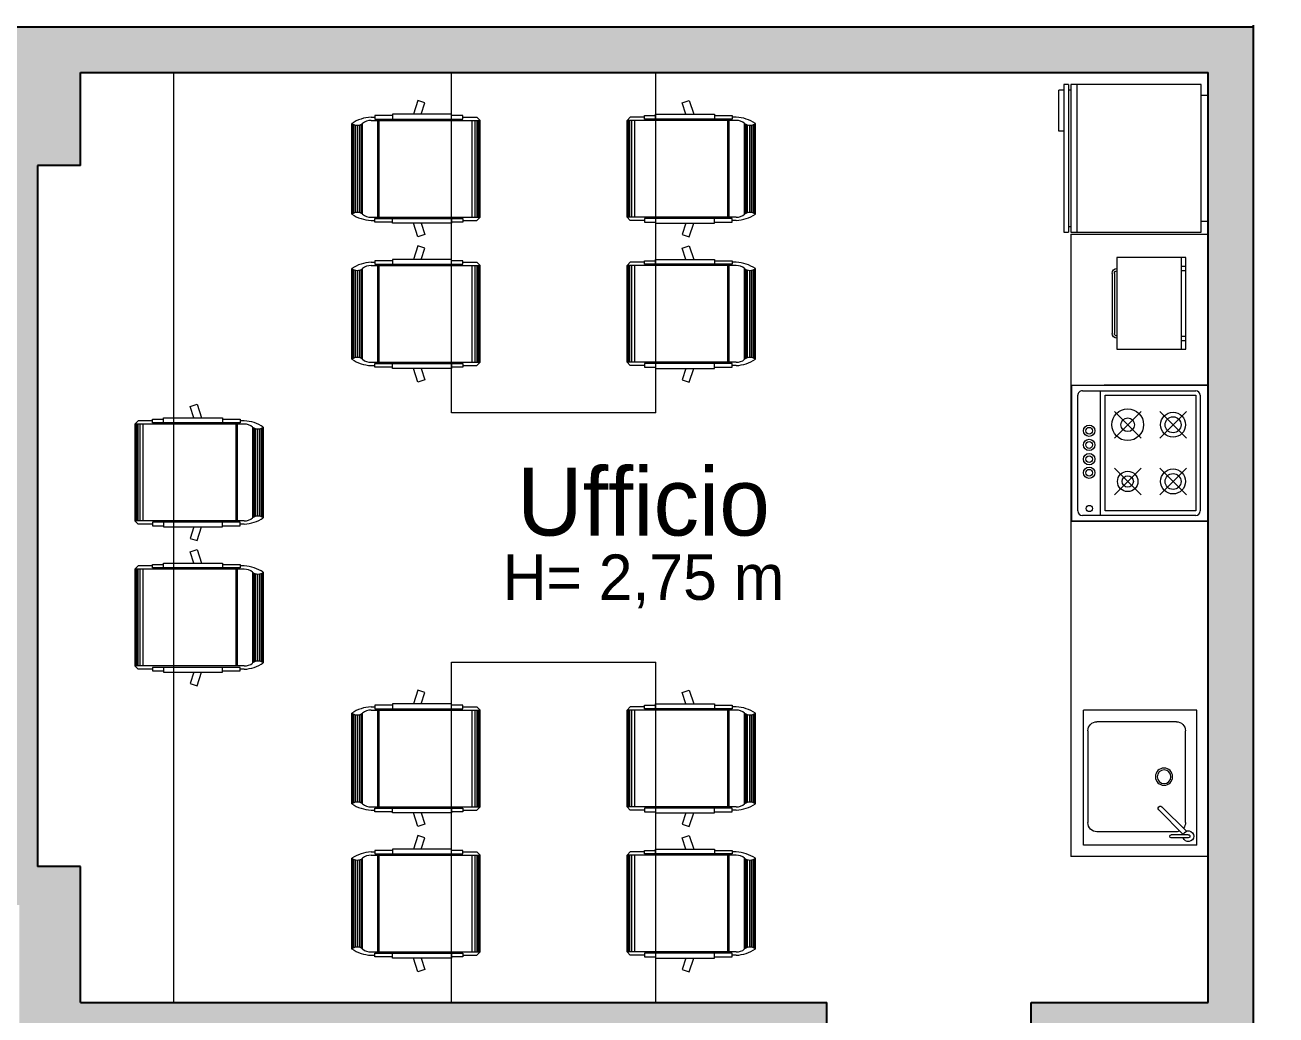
# Model space of a CAD drawing. Header units: millimetres. Extents: x 515 to 43442, y -1882 to 9936.
# Drawn here: x 33973 to 34525, y 4242 to 4678 of the extents above; entities that cross this region are included whole.
import ezdxf

# ---------------------------------------------------------------- set-up
doc = ezdxf.new("R2010")
doc.units = ezdxf.units.MM
doc.linetypes.add('35', pattern=[1.5, 0.5, -0.25, 0.5, -0.25])
doc.layers.add('ARREDI_LINEE', color=33, linetype='Continuous', lineweight=9)
doc.layers.add('CAMP sez', color=9, linetype='Continuous', lineweight=15, true_color=0xbdbdbd)
doc.layers.add('SEZ', color=170, linetype='Continuous')
doc.layers.add('Testi', color=7, linetype='Continuous')
doc.styles.add('T_ESE_q100', font='bahnschrift.ttf', dxfattribs={"height": 15})

# ---------------------------------------------------------------- blocks, each defined once
blk = doc.blocks.new('frigorifero - refrigerator - ft56aw24')
at = {"color": 0}
for p, q in [((0.325, -0.0223), (-0.325, -0.0223)), ((-0.325, -0.0223), (-0.325, -0.5972)), ((0.325, -0.5972), (0.325, -0.0223)), ((-0.325, -0.5709), (0.325, -0.5709)), ((-0.325, -0.5972), (0.325, -0.5972)), ((-0.3, -0.5972), (-0.3, -0.6081)), ((0.3, -0.6081), (0.3, -0.5972)), ((-0.325, -0.6081), (0.325, -0.6081)), ((-0.325, -0.6081), (-0.325, -0.6281)), ((-0.325, -0.6281), (0.325, -0.6281)), ((-0.3, -0.6281), (-0.3, -0.65)), ((-0.1205, -0.65), (-0.3, -0.65)), ((-0.1205, -0.6281), (-0.1205, -0.65)), ((0.325, -0.6281), (0.325, -0.6081))]:
    blk.add_line(p, q, dxfattribs=at)
blk.add_lwpolyline([(-0.2779, 0.0077), (0.2779, 0.0077), (0.2779, -0.0223), (-0.2779, -0.0223)], close=True, dxfattribs=at)
blk = doc.blocks.new('piastra - electric grill plate - ft46aw24')
at = {"color": 0}
for p, q in [((341.4096, 764.6147), (341.8141, 764.6147)), ((341.4096, 764.3106), (341.4096, 764.6147)), ((341.4798, 764.6365), (341.7439, 764.6365)), ((341.4798, 764.6262), (341.7439, 764.6262)), ((341.8141, 764.6147), (341.8141, 764.3106)), ((341.8141, 764.3297), (341.4096, 764.3297)), ((341.8141, 764.3106), (341.4096, 764.3106)), ((341.448, 764.3297), (341.448, 764.3106)), ((341.4668, 764.3297), (341.4668, 764.3106)), ((341.7569, 764.3297), (341.7569, 764.3106)), ((341.7757, 764.3297), (341.7757, 764.3106))]:
    blk.add_line(p, q, dxfattribs=at)
for centre, radius, start, end in [((341.4798, 764.6147), 0.0218, 90, 180), ((341.4798, 764.6147), 0.0114, 90, 180), ((341.7439, 764.6147), 0.0218, 0, 90), ((341.7439, 764.6147), 0.0114, 0, 90)]:
    blk.add_arc(centre, radius, start, end, dxfattribs=at)
blk = doc.blocks.new('piano cottura - cooktop - fy54aw24')
at = {"color": 0, "linetype": 'Continuous'}
for p, q in [((26985.239, 11933.7571), (26984.639, 11933.7571)), ((26984.639, 11933.1571), (26985.0969, 11933.1571)), ((26985.239, 11933.1571), (26985.0969, 11933.1571))]:
    blk.add_line(p, q, dxfattribs=at)
at = {"color": 0}
for p, q in [((26984.639, 11933.7571), (26985.239, 11933.7571)), ((26984.639, 11933.1571), (26984.639, 11933.7571)), ((26985.239, 11933.7571), (26985.239, 11933.1571)), ((26984.6733, 11933.2021), (26984.6733, 11933.7121)), ((26984.6933, 11933.7321), (26985.1933, 11933.7321)), ((26984.6933, 11933.7121), (26985.0933, 11933.7121)), ((26984.6933, 11933.2021), (26984.6933, 11933.7121)), ((26985.0933, 11933.7121), (26985.0933, 11933.2021)), ((26985.1133, 11933.7321), (26985.1133, 11933.1821)), ((26985.2133, 11933.7121), (26985.2133, 11933.2021)), ((26984.7346, 11933.6409), (26984.7933, 11933.5821)), ((26984.8521, 11933.6409), (26984.7933, 11933.5821)), ((26984.9346, 11933.6409), (26984.9933, 11933.5821)), ((26985.0521, 11933.6409), (26984.9933, 11933.5821)), ((26984.7346, 11933.5233), (26984.7933, 11933.5821)), ((26984.8521, 11933.5233), (26984.7933, 11933.5821)), ((26984.9346, 11933.5233), (26984.9933, 11933.5821)), ((26985.0521, 11933.5233), (26984.9933, 11933.5821)), ((26984.7346, 11933.3909), (26984.7933, 11933.3321)), ((26984.8521, 11933.3909), (26984.7933, 11933.3321)), ((26984.9346, 11933.3909), (26984.9933, 11933.3321)), ((26985.0521, 11933.3909), (26984.9933, 11933.3321)), ((26984.7346, 11933.2733), (26984.7933, 11933.3321)), ((26984.8521, 11933.2733), (26984.7933, 11933.3321)), ((26984.9346, 11933.2733), (26984.9933, 11933.3321)), ((26985.0521, 11933.2733), (26984.9933, 11933.3321)), ((26985.0933, 11933.2021), (26984.6933, 11933.2021)), ((26985.239, 11933.1571), (26984.639, 11933.1571)), ((26985.1933, 11933.1821), (26984.6933, 11933.1821))]:
    blk.add_line(p, q, dxfattribs=at)
for centre, radius in [((26985.1629, 11933.7012), 0.0138), ((26984.7933, 11933.5821), 0.055), ((26984.9933, 11933.5821), 0.045), ((26984.7933, 11933.5821), 0.035), ((26984.9933, 11933.5821), 0.025), ((26985.1633, 11933.5437), 0.025), ((26985.1633, 11933.5437), 0.015), ((26985.1633, 11933.4837), 0.025), ((26985.1633, 11933.4837), 0.015), ((26985.1633, 11933.4211), 0.025), ((26985.1633, 11933.4211), 0.015), ((26984.7933, 11933.3321), 0.055), ((26984.7933, 11933.3321), 0.035), ((26984.9933, 11933.3321), 0.07), ((26984.9933, 11933.3321), 0.03), ((26985.1633, 11933.3585), 0.025), ((26985.1633, 11933.3585), 0.015)]:
    blk.add_circle(centre, radius, dxfattribs=at)
for centre, start, end in [((26984.6933, 11933.7121), 90, 180), ((26985.1933, 11933.7121), 0, 90), ((26984.6933, 11933.2021), 180, 270), ((26985.1933, 11933.2021), 270, 0)]:
    blk.add_arc(centre, 0.02, start, end, dxfattribs=at)
blk = doc.blocks.new('lavello - sink - gy67aw24')
at = {"color": 0, "linetype": 'Continuous'}
for p, q in [((344.0419, 764.7627), (343.4463, 764.7627)), ((344.0419, 764.2627), (344.0419, 764.7627))]:
    blk.add_line(p, q, dxfattribs=at)
at = {"color": 0}
for p, q in [((343.4463, 764.2627), (343.4463, 764.7627)), ((343.5376, 764.7427), (343.9426, 764.7427)), ((343.4976, 764.3527), (343.4976, 764.7027)), ((343.9826, 764.3527), (343.9826, 764.7027)), ((343.9801, 764.3084), (343.8723, 764.4166)), ((343.9943, 764.3225), (343.8864, 764.4307)), ((343.9956, 764.3001), (343.9957, 764.3751)), ((344.0096, 764.3001), (344.0097, 764.3751)), ((343.9426, 764.3127), (343.5376, 764.3127)), ((343.9956, 764.324), (343.994, 764.3224)), ((344.0419, 764.2627), (343.4463, 764.2627))]:
    blk.add_line(p, q, dxfattribs=at)
for radius in [0.0378, 0.0304]:
    blk.add_circle((343.7401, 764.4071), radius, dxfattribs=at)
for centre, radius, start, end in [((343.5376, 764.7027), 0.04, 90, 180), ((343.9426, 764.7027), 0.04, 0, 90), ((343.8794, 764.4236), 0.01, 44.9252, 224.9252), ((343.5376, 764.3527), 0.04, 180, 270), ((343.9426, 764.3527), 0.04, 337.4459, 0), ((344.0027, 764.3751), 0.007, 359.9252, 179.9252), ((343.9426, 764.3527), 0.04, 270, 308.2072), ((344.0026, 764.3001), 0.0239, 106.9291, 72.9213), ((344.0026, 764.3001), 0.007, 179.9252, 359.9252)]:
    blk.add_arc(centre, radius, start, end, dxfattribs=at)

msp = doc.modelspace()

# ---------------------------------------------------------------- hatches: boundary and pattern name
at = {"layer": 'CAMP sez'}
h = msp.add_hatch(color=256, dxfattribs=at)
h.dxf.hatch_style = 1
h.paths.add_polyline_path([(35363.94, 1722.36), (35343.94, 1722.36), (35343.94, 1592.8), (35120.71, 1441.08), (35131.95, 1424.54), (35363.94, 1582.21)], flags=17)
h.paths.add_polyline_path([(35099.7, 1402.62), (35088.36, 1419.3), (34693.94, 1220.75), (34693.94, 1198.36)], flags=17)
h.paths.add_polyline_path([(34693.94, 1271.36), (34579.94, 1271.36), (34579.94, 1244.36), (34584.94, 1244.36), (34584.94, 1225.36), (34579.94, 1225.36), (34579.94, 1198.36), (34693.94, 1198.36)], flags=17)
h.paths.add_polyline_path([(34693.94, 2843.36), (34579.94, 2843.36), (34579.94, 2816.36), (34584.94, 2816.36), (34584.94, 2797.36), (34579.94, 2797.36), (34579.94, 2770.36), (34693.94, 2770.36)], flags=17)
h.paths.add_polyline_path([(34693.94, 2319.36), (34579.94, 2319.36), (34579.94, 2292.36), (34584.94, 2292.36), (34584.94, 2273.36), (34579.94, 2273.36), (34579.94, 2246.36), (34693.94, 2246.36)], flags=17)
h.paths.add_polyline_path([(34693.94, 1795.36), (34579.94, 1795.36), (34579.94, 1768.36), (34584.94, 1768.36), (34584.94, 1749.36), (34579.94, 1749.36), (34579.94, 1722.36), (34693.94, 1722.36)], flags=17)
h.paths.add_polyline_path([(35363.94, 1895.86), (35343.94, 1895.86), (35343.94, 1742.36), (34693.94, 1742.36), (34693.94, 1722.36), (35363.94, 1722.36)], flags=17)
h.paths.add_polyline_path([(35363.94, 2419.86), (35343.94, 2419.86), (35343.94, 2145.86), (35363.94, 2145.86)], flags=17)
h.paths.add_polyline_path([(35363.94, 3851.36), (35343.94, 3851.36), (35343.94, 3607.86), (35363.94, 3607.86)], flags=17)
h.paths.add_polyline_path([(35363.94, 3357.86), (35343.94, 3357.86), (35343.94, 3193.86), (35363.94, 3193.86)], flags=17)
h.paths.add_polyline_path([(35363.94, 2943.86), (35343.94, 2943.86), (35343.94, 2669.86), (35363.94, 2669.86)], flags=17)
h.paths.add_polyline_path([(34083.94, 3674.36), (33464.94, 3674.36), (33464.94, 3663.36), (33915.94, 3663.36), (33915.94, 3463.36), (33825.94, 3463.36), (33825.94, 3460.36), (33910.94, 3460.36), (33910.94, 3454.36), (33825.94, 3454.36), (33825.94, 3451.36), (33915.94, 3451.36), (33915.94, 3309.36), (33825.94, 3309.36), (33825.94, 3304.86), (33915.94, 3304.86), (33915.94, 3298.86), (33825.94, 3298.86), (33825.94, 3294.36), (33925.94, 3294.36), (33925.94, 3357.36), (34018.94, 3357.36), (34018.94, 3367.36), (33925.94, 3367.36), (33925.94, 3515.36), (33928.94, 3515.36), (33928.94, 3526.36), (33925.94, 3526.36), (33925.94, 3663.36), (34072.94, 3663.36), (34072.94, 3526.36), (34003.94, 3526.36), (34003.94, 3515.36), (34072.94, 3515.36), (34072.94, 3506.36), (34078.94, 3506.36), (34078.94, 3511.36), (34083.94, 3511.36)], flags=17)
h.paths.add_polyline_path([(33735.94, 3463.36), (33710.94, 3463.36), (33710.94, 3663.36), (33695.94, 3663.36), (33695.93, 3414.06), (33710.96, 3414.21), (33698.92, 3414.64), (33710.94, 3414.14), (33710.94, 3451.36), (33735.94, 3451.36)], flags=16)
h.paths.add_polyline_path([(33715.44, 4657.36), (33695.44, 4657.36), (33695.44, 4259.36), (33715.44, 4259.36)], flags=17)
h.paths.add_polyline_path([(33735.44, 4259.36), (33675.44, 4259.36), (33675.44, 4239.36), (33735.44, 4239.36)], flags=17)
h.paths.add_polyline_path([(33585.44, 4259.36), (33472.94, 4259.36), (33472.94, 4239.36), (33585.44, 4239.36)], flags=17)
h.paths.add_polyline_path([(33852.94, 4259.36), (33825.44, 4259.36), (33825.44, 4239.36), (33852.94, 4239.36)], flags=17)
h.paths.add_polyline_path([(33254.94, 682.36), (32919.94, 682.36), (32919.94, 647.36), (33219.94, 647.36), (33219.94, 489.5), (33254.94, 489.5), (33254.94, 557.36), (33257.94, 557.36), (33257.94, 567.36), (33254.94, 567.36)])
h.paths.add_polyline_path([(34693.94, 3367.36), (34579.94, 3367.36), (34579.94, 3340.36), (34584.94, 3340.36), (34584.94, 3321.36), (34579.94, 3321.36), (34579.94, 3294.36), (34693.94, 3294.36)], flags=17)
h.paths.add_polyline_path([(34112.94, 3669.36), (34107.94, 3669.36), (34107.94, 3674.36), (34083.94, 3674.36), (34083.94, 3660.36), (34112.94, 3660.36)], flags=17)
h.paths.add_polyline_path([(37935.29, 3374.55), (37903.86, 3353.19), (37921.85, 3326.72), (37953.28, 3348.08)], flags=17)
h.paths.add_polyline_path([(37700.2, 3176.08), (37682.21, 3202.54), (37621.83, 3161.51), (37639.82, 3135.04)], flags=17)
h.paths.add_polyline_path([(37158.94, 2839.36), (37095.94, 2839.36), (37095.94, 2759.36), (37161.28, 2803.76)], flags=17)
h.paths.add_polyline_path([(36635.94, 2839.36), (36572.94, 2839.36), (36572.94, 2767.36), (36635.94, 2767.36)], flags=17)
h.paths.add_polyline_path([(36609.54, 2469.88), (36577.28, 2447.96), (36596.4, 2419.84), (36628.65, 2441.76)], flags=17)
h.paths.add_polyline_path([(36106.38, 2086.8), (36087.26, 2114.92), (36055.01, 2093), (36074.12, 2064.88)], flags=17)
h.paths.add_polyline_path([(35591.94, 1793.36), (35528.94, 1793.36), (35528.94, 1694.36), (35591.94, 1732.36)], flags=17)
h.paths.add_polyline_path([(35131.95, 1424.54), (35112.84, 1452.66), (35080.58, 1430.74), (35099.7, 1402.62)], flags=17)
h.paths.add_polyline_path([(34106.94, 1209.36), (34083.94, 1209.36), (34083.94, 1198.36), (34106.94, 1198.36)], flags=17)
h.paths.add_polyline_path([(34083.94, 1271.36), (34018.94, 1271.36), (34018.94, 1244.36), (34023.94, 1244.36), (34023.94, 1225.36), (34018.94, 1225.36), (34018.94, 1198.36), (34083.94, 1198.36), (34083.94, 1209.36)], flags=17)
h.paths.add_polyline_path([(34018.94, 1211.36), (33521.94, 1211.36), (33521.94, 1198.36), (34018.94, 1198.36)], flags=17)
h.paths.add_polyline_path([(33521.94, 1225.36), (33516.94, 1225.36), (33516.94, 1244.36), (33521.94, 1244.36), (33521.94, 1271.36), (33464.94, 1271.36), (33464.94, 1198.36), (33521.94, 1198.36)], flags=17)
h.paths.add_polyline_path([(33516.94, 1768.36), (33521.94, 1768.36), (33521.94, 1795.36), (33464.94, 1795.36), (33464.94, 1722.36), (33521.94, 1722.36), (33521.94, 1749.36), (33516.94, 1749.36)], flags=17)
h.paths.add_polyline_path([(34083.94, 1795.36), (34018.94, 1795.36), (34018.94, 1768.36), (34023.94, 1768.36), (34023.94, 1749.36), (34018.94, 1749.36), (34018.94, 1722.36), (34083.94, 1722.36)], flags=17)
edge = h.paths.add_edge_path(flags=17)
edge.add_arc((34083.94, 2282.86), 218, 270, 282.4589, ccw=False)
edge.add_line((34083.94, 2064.86), (34083.94, 2047.86))
edge.add_arc((34083.94, 2282.86), 235, 270, 282.4589)
edge.add_line((34134.64, 2053.39), (34130.97, 2069.99))
edge = h.paths.add_edge_path(flags=17)
edge.add_line((34083.94, 2321.36), (33999.83, 2321.36))
edge.add_arc((34083.94, 2282.86), 92.5, 155.4041, 204.5959)
edge.add_line((33999.83, 2244.36), (34083.94, 2244.36))
edge.add_line((34083.94, 2244.36), (34083.94, 2321.36))
h.paths.add_polyline_path([(33516.94, 2292.36), (33521.94, 2292.36), (33521.94, 2319.36), (33464.94, 2319.36), (33464.94, 2246.36), (33521.94, 2246.36), (33521.94, 2273.36), (33516.94, 2273.36)], flags=17)
edge = h.paths.add_edge_path(flags=17)
edge.add_arc((34083.94, 2282.86), 235, 77.5411, 90)
edge.add_line((34083.94, 2517.86), (34083.94, 2500.86))
edge.add_arc((34083.94, 2282.86), 218, 77.5411, 90, ccw=False)
edge.add_line((34130.97, 2495.72), (34134.64, 2512.32))
h.paths.add_polyline_path([(34083.94, 2843.36), (34018.94, 2843.36), (34018.94, 2816.36), (34023.94, 2816.36), (34023.94, 2797.36), (34018.94, 2797.36), (34018.94, 2770.36), (34083.94, 2770.36)], flags=17)
h.paths.add_polyline_path([(33521.94, 2843.36), (33464.94, 2843.36), (33464.94, 2770.36), (33521.94, 2770.36), (33521.94, 2797.36), (33516.94, 2797.36), (33516.94, 2816.36), (33521.94, 2816.36)], flags=17)
h.paths.add_polyline_path([(33521.94, 3367.36), (33464.94, 3367.36), (33464.94, 3294.36), (33521.94, 3294.36), (33521.94, 3321.36), (33516.94, 3321.36), (33516.94, 3340.36), (33521.94, 3340.36)], flags=16)
h.paths.add_polyline_path([(34083.94, 3367.36), (34018.94, 3367.36), (34018.94, 3357.36), (34018.94, 3294.36), (34083.94, 3294.36)], flags=16)
h.paths.add_polyline_path([(33997.94, 4307.36), (33978.94, 4307.36), (33978.94, 4328.36), (33957.94, 4307.36), (33967.94, 4307.36), (33852.94, 4307.36), (33852.94, 3908.36), (33971.94, 3908.36), (33971.94, 3815.36), (34024.94, 3815.36), (34024.94, 3826.36), (33998.94, 3826.36), (33998.94, 3924.36), (33867.94, 3924.36), (33867.94, 4290.36), (33970.94, 4290.36), (33970.94, 4236.36), (34326.94, 4236.36), (34326.94, 4247.36), (33997.94, 4247.36)], flags=17)
h.paths.add_polyline_path([(35591.94, 2839.36), (35528.94, 2839.36), (35528.94, 2767.36), (35591.94, 2767.36)], flags=17)
h.paths.add_polyline_path([(33477.94, 1198.36), (33477.94, 1173.36), (33491.94, 1173.36), (33491.94, 1198.36)], flags=17)
h.paths.add_polyline_path([(34083.94, 3367.36), (34083.94, 3426.36), (34078.94, 3426.36), (34078.94, 3431.36), (34072.94, 3431.36), (34072.94, 3367.36)], flags=16)
h.paths.add_polyline_path([(33997.94, 4657.36), (34494.94, 4657.36), (34494.94, 4247.36), (34416.94, 4247.36), (34416.94, 4236.36), (34494.94, 4236.36), (34494.94, 3869.36), (34472.94, 3869.36), (34472.94, 3826.36), (34106.94, 3826.36), (34106.94, 3815.36), (34472.94, 3815.36), (34472.94, 3787.36), (34483.94, 3787.36), (34483.94, 3815.36), (34796.94, 3815.36), (34796.94, 3674.36), (34483.94, 3674.36), (34483.94, 3701.36), (34472.94, 3701.36), (34472.94, 3674.36), (34237.94, 3674.36), (34237.94, 3669.36), (34232.94, 3669.36), (34232.94, 3660.36), (34816.94, 3660.36), (34816.94, 3757.36), (35125.94, 3757.36), (35125.94, 3851.36), (35549.94, 3851.36), (35549.94, 3832.36), (35576.94, 3832.36), (35576.94, 3851.36), (36593.94, 3851.36), (36593.94, 3832.36), (36620.94, 3832.36), (36620.94, 3851.36), (37638.94, 3851.36), (37638.94, 3832.36), (37689.94, 3832.36), (37689.94, 3918.36), (37681.94, 3918.36), (37681.94, 4228.36), (37689.94, 4228.36), (37689.94, 4279.36), (37917.94, 4279.36), (37917.94, 4222.36), (38120.92, 3864.36), (37945.94, 3864.36), (37945.94, 3918.36), (37917.94, 3918.36), (37917.94, 3848.36), (37970.92, 3755.39), (37980.47, 3760.84), (37930.6, 3848.36), (38129.99, 3848.36), (38275.19, 3592.26), (38131.99, 3494.94), (38024.04, 3684.38), (38014.49, 3678.93), (38135.78, 3466.07), (38559.24, 3753.87), (38597.13, 3697.4), (38622.04, 3714.12), (38529.88, 3851.46), (38926.01, 4124.3), (38862.23, 3501.55), (38795.24, 3456.02), (38784.65, 3471.8), (34083.94, 277), (34083.94, 623.36), (33491.94, 623.36), (33491.94, 711.36), (33459.94, 711.36), (33459.94, 599.36), (33464.94, 599.36), (33464.94, 567.36), (33459.94, 567.36), (33347.94, 567.36), (33347.94, 557.36), (33350.94, 557.36), (33350.94, 489.5), (33360.94, 489.5), (33360.94, 563.36), (33459.94, 563.36), (33459.94, 517.36), (33522.94, 517.36), (33522.94, 597.36), (34020.94, 597.36), (34020.94, 549.36), (34058.94, 549.36), (34058.94, 299.36), (33921.73, 299.36), (33921.73, 260.36), (34058.94, 260.36), (34058.94, 212.41), (33921.73, 118.63), (33921.73, 76.24), (34090.94, 191.88), (34090.94, 239.44), (38779.34, 3425.87), (38789.93, 3410.1), (38895.33, 3481.73), (38961.93, 4185.47), (38488.45, 3859.35), (38543.84, 3776.82), (38299.28, 3610.6), (37947.94, 4230.27), (37947.94, 4309.36), (37651.94, 4309.36), (37651.94, 3881.36), (35085.94, 3881.36), (35085.94, 3777.36), (34816.94, 3777.36), (34816.94, 3835.36), (34514.94, 3835.36), (34514.94, 4677.36), (33426.94, 4677.36), (33426.94, 3840.36), (33219.94, 3840.36), (33219.94, 3294.36), (33254.94, 3294.36), (33254.94, 3815.36), (33477.94, 3815.36), (33477.94, 3908.36), (33497.94, 3908.36), (33497.94, 3913.36), (33446.94, 3913.36), (33446.94, 4239.36), (33472.94, 4239.36), (33472.94, 4276.36), (33496.94, 4276.36), (33496.94, 4289.36), (33472.94, 4289.36), (33472.94, 4307.36), (33446.94, 4307.36), (33446.94, 4616.36), (33472.94, 4616.36), (33472.94, 4657.36), (33957.94, 4657.36), (33957.94, 4307.36), (33978.94, 4328.36), (33978.94, 4616.36), (33997.94, 4616.36)])

# ---------------------------------------------------------------- linework, layer by layer
at = {"layer": 'ARREDI_LINEE'}
for p, q in [((34038.94, 4657.36), (34038.94, 4247.36)), ((34161.44, 4507.36), (34161.44, 4657.36)), ((34251.44, 4507.36), (34251.44, 4657.36)), ((34146.65, 4645.01), (34144.7, 4639.01)), ((34149.74, 4644.01), (34146.65, 4645.01)), ((34148.12, 4639.01), (34149.74, 4644.01)), ((34263.14, 4644.01), (34266.24, 4645.01)), ((34264.76, 4639.01), (34263.14, 4644.01)), ((34266.24, 4645.01), (34268.19, 4639.01)), ((34125.96, 4637.73), (34127.71, 4637.73)), ((34135.49, 4638.43), (34127.71, 4638.43)), ((34127.71, 4638.43), (34127.71, 4636.89)), ((34135.49, 4639.01), (34135.49, 4636.89)), ((34161.5, 4639.01), (34135.49, 4639.01)), ((34161.5, 4636.89), (34161.5, 4639.01)), ((34166.42, 4638.43), (34161.5, 4638.43)), ((34166.42, 4636.89), (34166.42, 4638.43)), ((34166.42, 4637.73), (34172.62, 4637.73)), ((34174.08, 4636.27), (34172.62, 4637.73)), ((34238.8, 4636.27), (34240.26, 4637.73)), ((34246.47, 4637.73), (34240.26, 4637.73)), ((34246.47, 4636.89), (34246.47, 4638.43)), ((34246.47, 4638.43), (34251.38, 4638.43)), ((34251.38, 4636.89), (34251.38, 4639.01)), ((34251.38, 4639.01), (34277.4, 4639.01)), ((34277.4, 4639.01), (34277.4, 4636.89)), ((34277.4, 4638.43), (34285.17, 4638.43)), ((34285.17, 4638.43), (34285.17, 4636.89)), ((34286.93, 4637.73), (34285.17, 4637.73)), ((34117.51, 4594.95), (34117.51, 4634.98)), ((34117.66, 4595.06), (34117.66, 4634.87)), ((34117.8, 4595.15), (34117.8, 4634.77)), ((34118.03, 4595.29), (34118.03, 4634.64)), ((34118.44, 4595.48), (34118.44, 4634.44)), ((34119.17, 4595.69), (34119.17, 4634.24)), ((34120, 4595.76), (34120, 4634.17)), ((34120.95, 4595.61), (34120.95, 4634.32)), ((34121.57, 4595.38), (34121.57, 4634.55)), ((34121.89, 4595.21), (34121.89, 4634.72)), ((34122.12, 4595.05), (34122.12, 4634.87)), ((34122.26, 4594.95), (34122.26, 4634.98)), ((34125.99, 4636.27), (34174.08, 4636.27)), ((34127.71, 4636.89), (34166.42, 4636.89)), ((34128.98, 4593.66), (34128.98, 4636.27)), ((34129.29, 4593.66), (34129.29, 4636.27)), ((34129.5, 4593.66), (34129.5, 4636.27)), ((34129.59, 4593.66), (34129.59, 4636.27)), ((34170.6, 4593.66), (34170.6, 4636.27)), ((34171.94, 4593.66), (34171.94, 4636.27)), ((34172.79, 4593.66), (34172.79, 4636.27)), ((34173.37, 4593.66), (34173.37, 4636.27)), ((34173.72, 4593.66), (34173.72, 4636.27)), ((34173.94, 4593.66), (34173.94, 4636.27)), ((34174.08, 4593.66), (34174.08, 4636.27)), ((34238.8, 4593.66), (34238.8, 4636.27)), ((34286.89, 4636.27), (34238.8, 4636.27)), ((34238.95, 4593.66), (34238.95, 4636.27)), ((34239.17, 4593.66), (34239.17, 4636.27)), ((34239.51, 4593.66), (34239.51, 4636.27)), ((34240.09, 4593.66), (34240.09, 4636.27)), ((34240.94, 4593.66), (34240.94, 4636.27)), ((34242.29, 4593.66), (34242.29, 4636.27)), ((34285.17, 4636.89), (34246.47, 4636.89)), ((34283.3, 4593.66), (34283.3, 4636.27)), ((34283.38, 4593.66), (34283.38, 4636.27)), ((34283.59, 4593.66), (34283.59, 4636.27)), ((34283.9, 4593.66), (34283.9, 4636.27)), ((34290.62, 4594.95), (34290.62, 4634.98)), ((34290.76, 4595.05), (34290.76, 4634.87)), ((34291, 4595.21), (34291, 4634.72)), ((34291.31, 4595.38), (34291.31, 4634.55)), ((34291.93, 4595.61), (34291.93, 4634.32)), ((34292.88, 4595.76), (34292.88, 4634.17)), ((34293.71, 4595.69), (34293.71, 4634.24)), ((34294.44, 4595.48), (34294.44, 4634.44)), ((34294.85, 4595.29), (34294.85, 4634.64)), ((34295.09, 4595.15), (34295.09, 4634.77)), ((34295.23, 4595.06), (34295.23, 4634.87)), ((34295.38, 4594.95), (34295.38, 4634.98)), ((34125.99, 4593.66), (34174.08, 4593.66)), ((34174.08, 4593.66), (34172.62, 4592.2)), ((34286.89, 4593.66), (34238.8, 4593.66)), ((34238.8, 4593.66), (34240.26, 4592.2)), ((34125.96, 4592.2), (34127.71, 4592.2)), ((34127.71, 4591.49), (34127.71, 4593.04)), ((34127.71, 4593.04), (34166.42, 4593.04)), ((34135.49, 4591.49), (34127.71, 4591.49)), ((34135.49, 4590.92), (34135.49, 4593.04)), ((34161.5, 4590.92), (34135.49, 4590.92)), ((34146.65, 4584.91), (34144.7, 4590.92)), ((34148.12, 4590.92), (34149.74, 4585.92)), ((34161.5, 4593.04), (34161.5, 4590.92)), ((34166.42, 4591.49), (34161.5, 4591.49)), ((34166.42, 4593.04), (34166.42, 4591.49)), ((34166.42, 4592.2), (34172.62, 4592.2)), ((34246.47, 4592.2), (34240.26, 4592.2)), ((34285.17, 4593.04), (34246.47, 4593.04)), ((34246.47, 4593.04), (34246.47, 4591.49)), ((34246.47, 4591.49), (34251.38, 4591.49)), ((34251.38, 4593.04), (34251.38, 4590.92)), ((34251.38, 4590.92), (34277.4, 4590.92)), ((34264.76, 4590.92), (34263.14, 4585.92)), ((34266.24, 4584.91), (34268.19, 4590.92)), ((34277.4, 4590.92), (34277.4, 4593.04)), ((34277.4, 4591.49), (34285.17, 4591.49)), ((34285.17, 4591.49), (34285.17, 4593.04)), ((34286.93, 4592.2), (34285.17, 4592.2)), ((34149.74, 4585.92), (34146.65, 4584.91)), ((34263.14, 4585.92), (34266.24, 4584.91)), ((34434.45, 4586.07), (34494.97, 4586.07)), ((34434.45, 4586.07), (34434.45, 4311.72)), ((34494.97, 4586.07), (34494.97, 4311.72)), ((34146.65, 4581.02), (34144.7, 4575.01)), ((34149.74, 4580.01), (34146.65, 4581.02)), ((34148.12, 4575.01), (34149.74, 4580.01)), ((34263.14, 4580.01), (34266.24, 4581.02)), ((34264.76, 4575.01), (34263.14, 4580.01)), ((34266.24, 4581.02), (34268.19, 4575.01)), ((34125.96, 4573.73), (34127.71, 4573.73)), ((34125.99, 4572.27), (34174.08, 4572.27)), ((34135.49, 4574.44), (34127.71, 4574.44)), ((34127.71, 4574.44), (34127.71, 4572.89)), ((34127.71, 4572.89), (34166.42, 4572.89)), ((34128.98, 4529.66), (34128.98, 4572.27)), ((34129.29, 4529.66), (34129.29, 4572.27)), ((34129.5, 4529.66), (34129.5, 4572.27)), ((34129.59, 4529.66), (34129.59, 4572.27)), ((34135.49, 4575.01), (34135.49, 4572.89)), ((34161.5, 4575.01), (34135.49, 4575.01)), ((34161.5, 4572.89), (34161.5, 4575.01)), ((34166.42, 4574.44), (34161.5, 4574.44)), ((34166.42, 4572.89), (34166.42, 4574.44)), ((34166.42, 4573.73), (34172.62, 4573.73)), ((34170.6, 4529.66), (34170.6, 4572.27)), ((34171.94, 4529.66), (34171.94, 4572.27)), ((34174.08, 4572.27), (34172.62, 4573.73)), ((34172.79, 4529.66), (34172.79, 4572.27)), ((34173.37, 4529.66), (34173.37, 4572.27)), ((34173.72, 4529.66), (34173.72, 4572.27)), ((34173.94, 4529.66), (34173.94, 4572.27)), ((34174.08, 4529.66), (34174.08, 4572.27)), ((34238.8, 4572.27), (34240.26, 4573.73)), ((34238.8, 4529.66), (34238.8, 4572.27)), ((34286.89, 4572.27), (34238.8, 4572.27)), ((34238.95, 4529.66), (34238.95, 4572.27)), ((34239.17, 4529.66), (34239.17, 4572.27)), ((34239.51, 4529.66), (34239.51, 4572.27)), ((34240.09, 4529.66), (34240.09, 4572.27)), ((34246.47, 4573.73), (34240.26, 4573.73)), ((34240.94, 4529.66), (34240.94, 4572.27)), ((34242.29, 4529.66), (34242.29, 4572.27)), ((34246.47, 4572.89), (34246.47, 4574.44)), ((34246.47, 4574.44), (34251.38, 4574.44)), ((34285.17, 4572.89), (34246.47, 4572.89)), ((34251.38, 4572.89), (34251.38, 4575.01)), ((34251.38, 4575.01), (34277.4, 4575.01)), ((34277.4, 4575.01), (34277.4, 4572.89)), ((34277.4, 4574.44), (34285.17, 4574.44)), ((34283.3, 4529.66), (34283.3, 4572.27)), ((34283.38, 4529.66), (34283.38, 4572.27)), ((34283.59, 4529.66), (34283.59, 4572.27)), ((34283.9, 4529.66), (34283.9, 4572.27)), ((34285.17, 4574.44), (34285.17, 4572.89)), ((34286.93, 4573.73), (34285.17, 4573.73)), ((34117.51, 4530.95), (34117.51, 4570.98)), ((34117.66, 4531.06), (34117.66, 4570.87)), ((34117.8, 4531.16), (34117.8, 4570.78)), ((34118.03, 4531.29), (34118.03, 4570.64)), ((34118.44, 4531.49), (34118.44, 4570.45)), ((34119.17, 4531.7), (34119.17, 4570.24)), ((34120, 4531.76), (34120, 4570.17)), ((34120.95, 4531.61), (34120.95, 4570.32)), ((34121.57, 4531.38), (34121.57, 4570.56)), ((34121.89, 4531.21), (34121.89, 4570.72)), ((34122.12, 4531.06), (34122.12, 4570.88)), ((34122.26, 4530.95), (34122.26, 4570.98)), ((34290.62, 4530.95), (34290.62, 4570.98)), ((34290.76, 4531.06), (34290.76, 4570.88)), ((34291, 4531.21), (34291, 4570.72)), ((34291.31, 4531.38), (34291.31, 4570.56)), ((34291.93, 4531.61), (34291.93, 4570.32)), ((34292.88, 4531.76), (34292.88, 4570.17)), ((34293.71, 4531.7), (34293.71, 4570.24)), ((34294.44, 4531.49), (34294.44, 4570.45)), ((34294.85, 4531.29), (34294.85, 4570.64)), ((34295.09, 4531.16), (34295.09, 4570.78)), ((34295.23, 4531.06), (34295.23, 4570.87)), ((34295.38, 4530.95), (34295.38, 4570.98)), ((34125.96, 4528.2), (34127.71, 4528.2)), ((34125.99, 4529.66), (34174.08, 4529.66)), ((34127.71, 4527.5), (34127.71, 4529.04)), ((34127.71, 4529.04), (34166.42, 4529.04)), ((34135.49, 4527.5), (34127.71, 4527.5)), ((34135.49, 4526.92), (34135.49, 4529.04)), ((34161.5, 4529.04), (34161.5, 4526.92)), ((34166.42, 4527.5), (34161.5, 4527.5)), ((34166.42, 4529.04), (34166.42, 4527.5)), ((34166.42, 4528.2), (34172.62, 4528.2)), ((34174.08, 4529.66), (34172.62, 4528.2)), ((34286.89, 4529.66), (34238.8, 4529.66)), ((34238.8, 4529.66), (34240.26, 4528.2)), ((34246.47, 4528.2), (34240.26, 4528.2)), ((34285.17, 4529.04), (34246.47, 4529.04)), ((34246.47, 4529.04), (34246.47, 4527.5)), ((34246.47, 4527.5), (34251.38, 4527.5)), ((34251.38, 4529.04), (34251.38, 4526.92)), ((34277.4, 4526.92), (34277.4, 4529.04)), ((34277.4, 4527.5), (34285.17, 4527.5)), ((34285.17, 4527.5), (34285.17, 4529.04)), ((34286.93, 4528.2), (34285.17, 4528.2)), ((34161.5, 4526.92), (34135.49, 4526.92)), ((34146.65, 4520.92), (34144.7, 4526.92)), ((34149.74, 4521.92), (34146.65, 4520.92)), ((34148.12, 4526.92), (34149.74, 4521.92)), ((34251.38, 4526.92), (34277.4, 4526.92)), ((34264.76, 4526.92), (34263.14, 4521.92)), ((34263.14, 4521.92), (34266.24, 4520.92)), ((34266.24, 4520.92), (34268.19, 4526.92)), ((34046.25, 4510.11), (34049.35, 4511.12)), ((34049.35, 4511.12), (34051.3, 4505.11)), ((34047.88, 4505.11), (34046.25, 4510.11)), ((34251.44, 4507.36), (34161.44, 4507.36)), ((34021.91, 4502.37), (34023.38, 4503.83)), ((34021.91, 4502.37), (34021.91, 4459.76)), ((34070, 4502.37), (34021.91, 4502.37)), ((34022.06, 4502.37), (34022.06, 4459.76)), ((34022.28, 4502.37), (34022.28, 4459.76)), ((34022.62, 4502.37), (34022.62, 4459.76)), ((34023.2, 4502.37), (34023.2, 4459.76)), ((34029.58, 4503.83), (34023.38, 4503.83)), ((34024.05, 4502.37), (34024.05, 4459.76)), ((34025.4, 4502.37), (34025.4, 4459.76)), ((34029.58, 4502.99), (34029.58, 4504.54)), ((34029.58, 4504.54), (34034.49, 4504.54)), ((34068.29, 4502.99), (34029.58, 4502.99)), ((34034.49, 4502.99), (34034.49, 4505.11)), ((34034.49, 4505.11), (34060.51, 4505.11)), ((34060.51, 4505.11), (34060.51, 4502.99)), ((34060.51, 4504.54), (34068.29, 4504.54)), ((34066.41, 4502.37), (34066.41, 4459.76)), ((34066.49, 4502.37), (34066.49, 4459.76)), ((34066.7, 4502.37), (34066.7, 4459.76)), ((34067.01, 4502.37), (34067.01, 4459.76)), ((34068.29, 4504.54), (34068.29, 4502.99)), ((34070.04, 4503.83), (34068.29, 4503.83)), ((34073.73, 4501.08), (34073.73, 4461.05)), ((34073.87, 4500.98), (34073.87, 4461.16)), ((34074.11, 4500.82), (34074.11, 4461.31)), ((34074.42, 4500.65), (34074.42, 4461.48)), ((34075.05, 4500.42), (34075.05, 4461.71)), ((34075.99, 4500.27), (34075.99, 4461.86)), ((34076.83, 4500.34), (34076.83, 4461.79)), ((34077.55, 4500.55), (34077.55, 4461.58)), ((34077.96, 4500.74), (34077.96, 4461.39)), ((34078.2, 4500.88), (34078.2, 4461.26)), ((34078.34, 4500.97), (34078.34, 4461.16)), ((34078.49, 4501.08), (34078.49, 4461.05)), ((34070, 4459.76), (34021.91, 4459.76)), ((34021.91, 4459.76), (34023.38, 4458.3)), ((34029.58, 4458.3), (34023.38, 4458.3)), ((34068.29, 4459.14), (34029.58, 4459.14)), ((34029.58, 4459.14), (34029.58, 4457.59)), ((34029.58, 4457.59), (34034.49, 4457.59)), ((34034.49, 4459.14), (34034.49, 4457.02)), ((34034.49, 4457.02), (34060.51, 4457.02)), ((34047.88, 4457.02), (34046.25, 4452.02)), ((34049.35, 4451.02), (34051.3, 4457.02)), ((34060.51, 4457.02), (34060.51, 4459.14)), ((34060.51, 4457.59), (34068.29, 4457.59)), ((34068.29, 4457.59), (34068.29, 4459.14)), ((34070.04, 4458.3), (34068.29, 4458.3)), ((34046.25, 4452.02), (34049.35, 4451.02)), ((34046.25, 4446.11), (34049.35, 4447.12)), ((34047.88, 4441.11), (34046.25, 4446.11)), ((34049.35, 4447.12), (34051.3, 4441.11)), ((34021.91, 4438.37), (34023.38, 4439.84)), ((34029.58, 4439.84), (34023.38, 4439.84)), ((34029.58, 4439), (34029.58, 4440.54)), ((34029.58, 4440.54), (34034.49, 4440.54)), ((34068.29, 4439), (34029.58, 4439)), ((34034.49, 4439), (34034.49, 4441.11)), ((34034.49, 4441.11), (34060.51, 4441.11)), ((34060.51, 4441.11), (34060.51, 4439)), ((34060.51, 4440.54), (34068.29, 4440.54)), ((34068.29, 4440.54), (34068.29, 4439)), ((34070.04, 4439.84), (34068.29, 4439.84)), ((34021.91, 4438.37), (34021.91, 4395.77)), ((34070, 4438.37), (34021.91, 4438.37)), ((34022.06, 4438.37), (34022.06, 4395.77)), ((34022.28, 4438.37), (34022.28, 4395.77)), ((34022.62, 4438.37), (34022.62, 4395.77)), ((34023.2, 4438.37), (34023.2, 4395.77)), ((34024.05, 4438.37), (34024.05, 4395.77)), ((34025.4, 4438.37), (34025.4, 4395.77)), ((34066.41, 4438.37), (34066.41, 4395.77)), ((34066.49, 4438.37), (34066.49, 4395.77)), ((34066.7, 4438.37), (34066.7, 4395.77)), ((34067.01, 4438.37), (34067.01, 4395.77)), ((34073.73, 4437.08), (34073.73, 4397.06)), ((34073.87, 4436.98), (34073.87, 4397.16)), ((34074.11, 4436.83), (34074.11, 4397.31)), ((34074.42, 4436.66), (34074.42, 4397.48)), ((34075.05, 4436.42), (34075.05, 4397.72)), ((34075.99, 4436.28), (34075.99, 4397.86)), ((34076.83, 4436.34), (34076.83, 4397.8)), ((34077.55, 4436.55), (34077.55, 4397.59)), ((34077.96, 4436.74), (34077.96, 4397.4)), ((34078.2, 4436.88), (34078.2, 4397.26)), ((34078.34, 4436.97), (34078.34, 4397.17)), ((34078.49, 4437.08), (34078.49, 4397.06)), ((34070, 4395.77), (34021.91, 4395.77)), ((34021.91, 4395.77), (34023.38, 4394.3)), ((34068.29, 4395.14), (34029.58, 4395.14)), ((34029.58, 4395.14), (34029.58, 4393.6)), ((34034.49, 4395.14), (34034.49, 4393.03)), ((34060.51, 4393.03), (34060.51, 4395.14)), ((34068.29, 4393.6), (34068.29, 4395.14)), ((34161.44, 4247.36), (34161.44, 4397.36)), ((34161.44, 4397.36), (34251.44, 4397.36)), ((34251.44, 4247.36), (34251.44, 4397.36)), ((34029.58, 4394.3), (34023.38, 4394.3)), ((34029.58, 4393.6), (34034.49, 4393.6)), ((34034.49, 4393.03), (34060.51, 4393.03)), ((34047.88, 4393.03), (34046.25, 4388.03)), ((34049.35, 4387.02), (34051.3, 4393.03)), ((34060.51, 4393.6), (34068.29, 4393.6)), ((34070.04, 4394.3), (34068.29, 4394.3)), ((34046.25, 4388.03), (34049.35, 4387.02)), ((34146.65, 4385.01), (34144.7, 4379.01)), ((34149.74, 4384.01), (34146.65, 4385.01)), ((34148.12, 4379.01), (34149.74, 4384.01)), ((34263.14, 4384.01), (34266.24, 4385.01)), ((34264.76, 4379.01), (34263.14, 4384.01)), ((34266.24, 4385.01), (34268.19, 4379.01)), ((34135.49, 4378.43), (34127.71, 4378.43)), ((34127.71, 4378.43), (34127.71, 4376.89)), ((34135.49, 4379.01), (34135.49, 4376.89)), ((34161.5, 4379.01), (34135.49, 4379.01)), ((34161.5, 4376.89), (34161.5, 4379.01)), ((34166.42, 4378.43), (34161.5, 4378.43)), ((34166.42, 4376.89), (34166.42, 4378.43)), ((34246.47, 4376.89), (34246.47, 4378.43)), ((34246.47, 4378.43), (34251.38, 4378.43)), ((34251.38, 4376.89), (34251.38, 4379.01)), ((34251.38, 4379.01), (34277.4, 4379.01)), ((34277.4, 4379.01), (34277.4, 4376.89)), ((34277.4, 4378.43), (34285.17, 4378.43)), ((34285.17, 4378.43), (34285.17, 4376.89)), ((34117.51, 4334.95), (34117.51, 4374.98)), ((34117.66, 4335.06), (34117.66, 4374.87)), ((34117.8, 4335.15), (34117.8, 4374.77)), ((34118.03, 4335.29), (34118.03, 4374.64)), ((34118.44, 4335.48), (34118.44, 4374.44)), ((34119.17, 4335.69), (34119.17, 4374.24)), ((34120, 4335.76), (34120, 4374.17)), ((34120.95, 4335.61), (34120.95, 4374.32)), ((34121.57, 4335.38), (34121.57, 4374.55)), ((34121.89, 4335.21), (34121.89, 4374.72)), ((34122.12, 4335.05), (34122.12, 4374.87)), ((34122.26, 4334.95), (34122.26, 4374.98)), ((34125.96, 4377.73), (34127.71, 4377.73)), ((34125.99, 4376.27), (34174.08, 4376.27)), ((34127.71, 4376.89), (34166.42, 4376.89)), ((34128.98, 4333.66), (34128.98, 4376.27)), ((34129.29, 4333.66), (34129.29, 4376.27)), ((34129.5, 4333.66), (34129.5, 4376.27)), ((34129.59, 4333.66), (34129.59, 4376.27)), ((34166.42, 4377.73), (34172.62, 4377.73)), ((34170.6, 4333.66), (34170.6, 4376.27)), ((34171.94, 4333.66), (34171.94, 4376.27)), ((34174.08, 4376.27), (34172.62, 4377.73)), ((34172.79, 4333.66), (34172.79, 4376.27)), ((34173.37, 4333.66), (34173.37, 4376.27)), ((34173.72, 4333.66), (34173.72, 4376.27)), ((34173.94, 4333.66), (34173.94, 4376.27)), ((34174.08, 4333.66), (34174.08, 4376.27)), ((34238.8, 4376.27), (34240.26, 4377.73)), ((34238.8, 4333.66), (34238.8, 4376.27)), ((34286.89, 4376.27), (34238.8, 4376.27)), ((34238.95, 4333.66), (34238.95, 4376.27)), ((34239.17, 4333.66), (34239.17, 4376.27)), ((34239.51, 4333.66), (34239.51, 4376.27)), ((34240.09, 4333.66), (34240.09, 4376.27)), ((34246.47, 4377.73), (34240.26, 4377.73)), ((34240.94, 4333.66), (34240.94, 4376.27)), ((34242.29, 4333.66), (34242.29, 4376.27)), ((34285.17, 4376.89), (34246.47, 4376.89)), ((34283.3, 4333.66), (34283.3, 4376.27)), ((34283.38, 4333.66), (34283.38, 4376.27)), ((34283.59, 4333.66), (34283.59, 4376.27)), ((34283.9, 4333.66), (34283.9, 4376.27)), ((34286.93, 4377.73), (34285.17, 4377.73)), ((34290.62, 4334.95), (34290.62, 4374.98)), ((34290.76, 4335.05), (34290.76, 4374.87)), ((34291, 4335.21), (34291, 4374.72)), ((34291.31, 4335.38), (34291.31, 4374.55)), ((34291.93, 4335.61), (34291.93, 4374.32)), ((34292.88, 4335.76), (34292.88, 4374.17)), ((34293.71, 4335.69), (34293.71, 4374.24)), ((34294.44, 4335.48), (34294.44, 4374.44)), ((34294.85, 4335.29), (34294.85, 4374.64)), ((34295.09, 4335.15), (34295.09, 4374.77)), ((34295.23, 4335.06), (34295.23, 4374.87)), ((34295.38, 4334.95), (34295.38, 4374.98)), ((34125.96, 4332.2), (34127.71, 4332.2)), ((34125.99, 4333.66), (34174.08, 4333.66)), ((34127.71, 4331.49), (34127.71, 4333.04)), ((34127.71, 4333.04), (34166.42, 4333.04)), ((34135.49, 4331.49), (34127.71, 4331.49)), ((34135.49, 4330.92), (34135.49, 4333.04)), ((34161.5, 4330.92), (34135.49, 4330.92)), ((34146.65, 4324.91), (34144.7, 4330.92)), ((34148.12, 4330.92), (34149.74, 4325.92)), ((34161.5, 4333.04), (34161.5, 4330.92)), ((34166.42, 4331.49), (34161.5, 4331.49)), ((34166.42, 4333.04), (34166.42, 4331.49)), ((34166.42, 4332.2), (34172.62, 4332.2)), ((34174.08, 4333.66), (34172.62, 4332.2)), ((34286.89, 4333.66), (34238.8, 4333.66)), ((34238.8, 4333.66), (34240.26, 4332.2)), ((34246.47, 4332.2), (34240.26, 4332.2)), ((34285.17, 4333.04), (34246.47, 4333.04)), ((34246.47, 4333.04), (34246.47, 4331.49)), ((34246.47, 4331.49), (34251.38, 4331.49)), ((34251.38, 4333.04), (34251.38, 4330.92)), ((34251.38, 4330.92), (34277.4, 4330.92)), ((34264.76, 4330.92), (34263.14, 4325.92)), ((34266.24, 4324.91), (34268.19, 4330.92)), ((34277.4, 4330.92), (34277.4, 4333.04)), ((34277.4, 4331.49), (34285.17, 4331.49)), ((34285.17, 4331.49), (34285.17, 4333.04)), ((34286.93, 4332.2), (34285.17, 4332.2)), ((34149.74, 4325.92), (34146.65, 4324.91)), ((34263.14, 4325.92), (34266.24, 4324.91)), ((34146.65, 4321.02), (34144.7, 4315.01)), ((34149.74, 4320.01), (34146.65, 4321.02)), ((34148.12, 4315.01), (34149.74, 4320.01)), ((34263.14, 4320.01), (34266.24, 4321.02)), ((34264.76, 4315.01), (34263.14, 4320.01)), ((34266.24, 4321.02), (34268.19, 4315.01)), ((34125.96, 4313.73), (34127.71, 4313.73)), ((34125.99, 4312.27), (34174.08, 4312.27)), ((34135.49, 4314.44), (34127.71, 4314.44)), ((34127.71, 4314.44), (34127.71, 4312.89)), ((34127.71, 4312.89), (34166.42, 4312.89)), ((34128.98, 4269.66), (34128.98, 4312.27)), ((34129.29, 4269.66), (34129.29, 4312.27)), ((34129.5, 4269.66), (34129.5, 4312.27)), ((34129.59, 4269.66), (34129.59, 4312.27)), ((34135.49, 4315.01), (34135.49, 4312.89)), ((34161.5, 4315.01), (34135.49, 4315.01)), ((34161.5, 4312.89), (34161.5, 4315.01)), ((34166.42, 4314.44), (34161.5, 4314.44)), ((34166.42, 4312.89), (34166.42, 4314.44)), ((34166.42, 4313.73), (34172.62, 4313.73)), ((34170.6, 4269.66), (34170.6, 4312.27)), ((34171.94, 4269.66), (34171.94, 4312.27)), ((34174.08, 4312.27), (34172.62, 4313.73)), ((34172.79, 4269.66), (34172.79, 4312.27)), ((34173.37, 4269.66), (34173.37, 4312.27)), ((34173.72, 4269.66), (34173.72, 4312.27)), ((34173.94, 4269.66), (34173.94, 4312.27)), ((34174.08, 4269.66), (34174.08, 4312.27)), ((34238.8, 4312.27), (34240.26, 4313.73)), ((34238.8, 4269.66), (34238.8, 4312.27)), ((34286.89, 4312.27), (34238.8, 4312.27)), ((34238.95, 4269.66), (34238.95, 4312.27)), ((34239.17, 4269.66), (34239.17, 4312.27)), ((34239.51, 4269.66), (34239.51, 4312.27)), ((34240.09, 4269.66), (34240.09, 4312.27)), ((34246.47, 4313.73), (34240.26, 4313.73)), ((34240.94, 4269.66), (34240.94, 4312.27)), ((34242.29, 4269.66), (34242.29, 4312.27)), ((34246.47, 4312.89), (34246.47, 4314.44)), ((34246.47, 4314.44), (34251.38, 4314.44)), ((34285.17, 4312.89), (34246.47, 4312.89)), ((34251.38, 4312.89), (34251.38, 4315.01)), ((34251.38, 4315.01), (34277.4, 4315.01)), ((34277.4, 4315.01), (34277.4, 4312.89)), ((34277.4, 4314.44), (34285.17, 4314.44)), ((34283.3, 4269.66), (34283.3, 4312.27)), ((34283.38, 4269.66), (34283.38, 4312.27)), ((34283.59, 4269.66), (34283.59, 4312.27)), ((34283.9, 4269.66), (34283.9, 4312.27)), ((34285.17, 4314.44), (34285.17, 4312.89)), ((34286.93, 4313.73), (34285.17, 4313.73)), ((34117.51, 4270.95), (34117.51, 4310.98)), ((34117.66, 4271.06), (34117.66, 4310.87)), ((34117.8, 4271.16), (34117.8, 4310.78)), ((34118.03, 4271.29), (34118.03, 4310.64)), ((34118.44, 4271.49), (34118.44, 4310.45)), ((34119.17, 4271.7), (34119.17, 4310.24)), ((34120, 4271.76), (34120, 4310.17)), ((34120.95, 4271.61), (34120.95, 4310.32)), ((34121.57, 4271.38), (34121.57, 4310.56)), ((34121.89, 4271.21), (34121.89, 4310.72)), ((34122.12, 4271.06), (34122.12, 4310.88)), ((34122.26, 4270.95), (34122.26, 4310.98)), ((34290.62, 4270.95), (34290.62, 4310.98)), ((34290.76, 4271.06), (34290.76, 4310.88)), ((34291, 4271.21), (34291, 4310.72)), ((34291.31, 4271.38), (34291.31, 4310.56)), ((34291.93, 4271.61), (34291.93, 4310.32)), ((34292.88, 4271.76), (34292.88, 4310.17)), ((34293.71, 4271.7), (34293.71, 4310.24)), ((34294.44, 4271.49), (34294.44, 4310.45)), ((34294.85, 4271.29), (34294.85, 4310.64)), ((34295.09, 4271.16), (34295.09, 4310.78)), ((34295.23, 4271.06), (34295.23, 4310.87)), ((34295.38, 4270.95), (34295.38, 4310.98)), ((34494.97, 4311.72), (34434.45, 4311.72)), ((34125.96, 4268.2), (34127.71, 4268.2)), ((34125.99, 4269.66), (34174.08, 4269.66)), ((34127.71, 4267.5), (34127.71, 4269.04)), ((34127.71, 4269.04), (34166.42, 4269.04)), ((34135.49, 4266.92), (34135.49, 4269.04)), ((34161.5, 4269.04), (34161.5, 4266.92)), ((34166.42, 4269.04), (34166.42, 4267.5)), ((34166.42, 4268.2), (34172.62, 4268.2)), ((34174.08, 4269.66), (34172.62, 4268.2)), ((34286.89, 4269.66), (34238.8, 4269.66)), ((34238.8, 4269.66), (34240.26, 4268.2)), ((34246.47, 4268.2), (34240.26, 4268.2)), ((34285.17, 4269.04), (34246.47, 4269.04)), ((34246.47, 4269.04), (34246.47, 4267.5)), ((34251.38, 4269.04), (34251.38, 4266.92)), ((34277.4, 4266.92), (34277.4, 4269.04)), ((34285.17, 4267.5), (34285.17, 4269.04)), ((34286.93, 4268.2), (34285.17, 4268.2)), ((34135.49, 4267.5), (34127.71, 4267.5)), ((34161.5, 4266.92), (34135.49, 4266.92)), ((34146.65, 4260.92), (34144.7, 4266.92)), ((34148.12, 4266.92), (34149.74, 4261.92)), ((34166.42, 4267.5), (34161.5, 4267.5)), ((34246.47, 4267.5), (34251.38, 4267.5)), ((34251.38, 4266.92), (34277.4, 4266.92)), ((34264.76, 4266.92), (34263.14, 4261.92)), ((34266.24, 4260.92), (34268.19, 4266.92)), ((34277.4, 4267.5), (34285.17, 4267.5)), ((34149.74, 4261.92), (34146.65, 4260.92)), ((34263.14, 4261.92), (34266.24, 4260.92))]:
    msp.add_line(p, q, dxfattribs=at)
for centre, radius, start, end in [((34126.82, 4620.73), 17.02, 92.915, 123.187), ((34286.06, 4620.73), 17.02, 56.813, 87.085), ((34119.88, 4638.08), 3.91, 232.5, 307.5), ((34125.68, 4631.15), 5.13, 86.4491, 131.7338), ((34287.21, 4631.15), 5.13, 48.2662, 93.5509), ((34293, 4638.08), 3.91, 232.5, 307.5), ((34119.88, 4591.85), 3.91, 52.5, 127.5), ((34126.82, 4609.19), 17.02, 236.813, 267.085), ((34125.68, 4598.78), 5.13, 228.2662, 273.5509), ((34287.21, 4598.78), 5.13, 266.4491, 311.7338), ((34286.06, 4609.19), 17.02, 272.915, 303.187), ((34293, 4591.85), 3.91, 52.5, 127.5), ((34126.82, 4556.74), 17.02, 92.915, 123.187), ((34125.68, 4567.15), 5.13, 86.4491, 131.7338), ((34287.21, 4567.15), 5.13, 48.2662, 93.5509), ((34286.06, 4556.74), 17.02, 56.813, 87.085), ((34119.88, 4574.08), 3.91, 232.5, 307.5), ((34293, 4574.08), 3.91, 232.5, 307.5), ((34119.88, 4527.86), 3.91, 52.5, 127.5), ((34126.82, 4545.2), 17.02, 236.813, 267.085), ((34125.68, 4534.78), 5.13, 228.2662, 273.5509), ((34287.21, 4534.78), 5.13, 266.4491, 311.7338), ((34286.06, 4545.2), 17.02, 272.915, 303.187), ((34293, 4527.86), 3.91, 52.5, 127.5), ((34070.32, 4497.25), 5.13, 48.2662, 93.5509), ((34069.17, 4486.84), 17.02, 56.813, 87.085), ((34076.11, 4504.18), 3.91, 232.5, 307.5), ((34070.32, 4464.88), 5.13, 266.4491, 311.7338), ((34069.17, 4475.29), 17.02, 272.915, 303.187), ((34076.11, 4457.95), 3.91, 52.5, 127.5), ((34069.17, 4422.84), 17.02, 56.813, 87.085), ((34070.32, 4433.26), 5.13, 48.2662, 93.5509), ((34076.11, 4440.18), 3.91, 232.5, 307.5), ((34070.32, 4400.88), 5.13, 266.4491, 311.7338), ((34069.17, 4411.3), 17.02, 272.915, 303.187), ((34076.11, 4393.96), 3.91, 52.5, 127.5), ((34126.82, 4360.73), 17.02, 92.915, 123.187), ((34119.88, 4378.08), 3.91, 232.5, 307.5), ((34125.68, 4371.15), 5.13, 86.4491, 131.7338), ((34287.21, 4371.15), 5.13, 48.2662, 93.5509), ((34286.06, 4360.73), 17.02, 56.813, 87.085), ((34293, 4378.08), 3.91, 232.5, 307.5), ((34119.88, 4331.85), 3.91, 52.5, 127.5), ((34126.82, 4349.19), 17.02, 236.813, 267.085), ((34125.68, 4338.78), 5.13, 228.2662, 273.5509), ((34287.21, 4338.78), 5.13, 266.4491, 311.7338), ((34286.06, 4349.19), 17.02, 272.915, 303.187), ((34293, 4331.85), 3.91, 52.5, 127.5), ((34126.82, 4296.74), 17.02, 92.915, 123.187), ((34125.68, 4307.15), 5.13, 86.4491, 131.7338), ((34287.21, 4307.15), 5.13, 48.2662, 93.5509), ((34286.06, 4296.74), 17.02, 56.813, 87.085), ((34119.88, 4314.08), 3.91, 232.5, 307.5), ((34293, 4314.08), 3.91, 232.5, 307.5), ((34119.88, 4267.86), 3.91, 52.5, 127.5), ((34126.82, 4285.2), 17.02, 236.813, 267.085), ((34125.68, 4274.78), 5.13, 228.2662, 273.5509), ((34287.21, 4274.78), 5.13, 266.4491, 311.7338), ((34286.06, 4285.2), 17.02, 272.915, 303.187), ((34293, 4267.86), 3.91, 52.5, 127.5)]:
    msp.add_arc(centre, radius, start, end, dxfattribs=at)
at = {"layer": 'SEZ', "linetype": '35', "ltscale": 0.3}
for p, q in [((34514.94, 4677.36), (33426.94, 4677.36)), ((34514.94, 3835.36), (34514.94, 4678.36))]:
    msp.add_line(p, q, dxfattribs=at)
at = {"layer": 'SEZ'}
for p, q in [((33997.94, 4657.36), (34494.94, 4657.36)), ((33997.94, 4616.36), (33997.94, 4657.36)), ((34494.94, 4247.36), (34494.94, 4657.36)), ((33997.94, 4616.36), (33978.94, 4616.36)), ((33978.94, 4616.36), (33978.94, 4307.36)), ((33997.94, 4307.36), (33978.94, 4307.36)), ((33997.94, 4247.36), (33997.94, 4307.36)), ((33997.94, 4247.36), (34326.94, 4247.36)), ((34326.94, 4236.36), (34326.94, 4247.36)), ((34416.94, 4247.36), (34494.94, 4247.36)), ((34416.94, 4236.36), (34416.94, 4247.36))]:
    msp.add_line(p, q, dxfattribs=at)

# ---------------------------------------------------------------- block references
at = {"layer": 'ARREDI_LINEE', "yscale": 100, "zscale": 100}
for name, p, xscale, rotation in [('frigorifero - refrigerator - ft56aw24', (34494.18, 4619.57), 100, 270), ('piastra - electric grill plate - ft46aw24', (110916.24, 38716.79), -100, 90), ('piano cottura - cooktop - fy54aw24', (2732958.84, 1197835.31), 100, 180), ('lavello - sink - gy67aw24', (110916.24, 38720.92), -100, 90)]:
    msp.add_blockref(name, p, dxfattribs=dict(at, xscale=xscale, rotation=rotation))

# ---------------------------------------------------------------- texts
at = {"layer": 'Testi', "attachment_point": 5, "style": 'T_ESE_q100'}
for s, insert, char_height in [('Ufficio', (34246.05, 4468.04), 30), ('H= 2,75 m', (34246.05, 4433.04), 20)]:
    msp.add_mtext(s, dxfattribs=dict(at, insert=insert, char_height=char_height))

doc.saveas('drawing.dxf')
